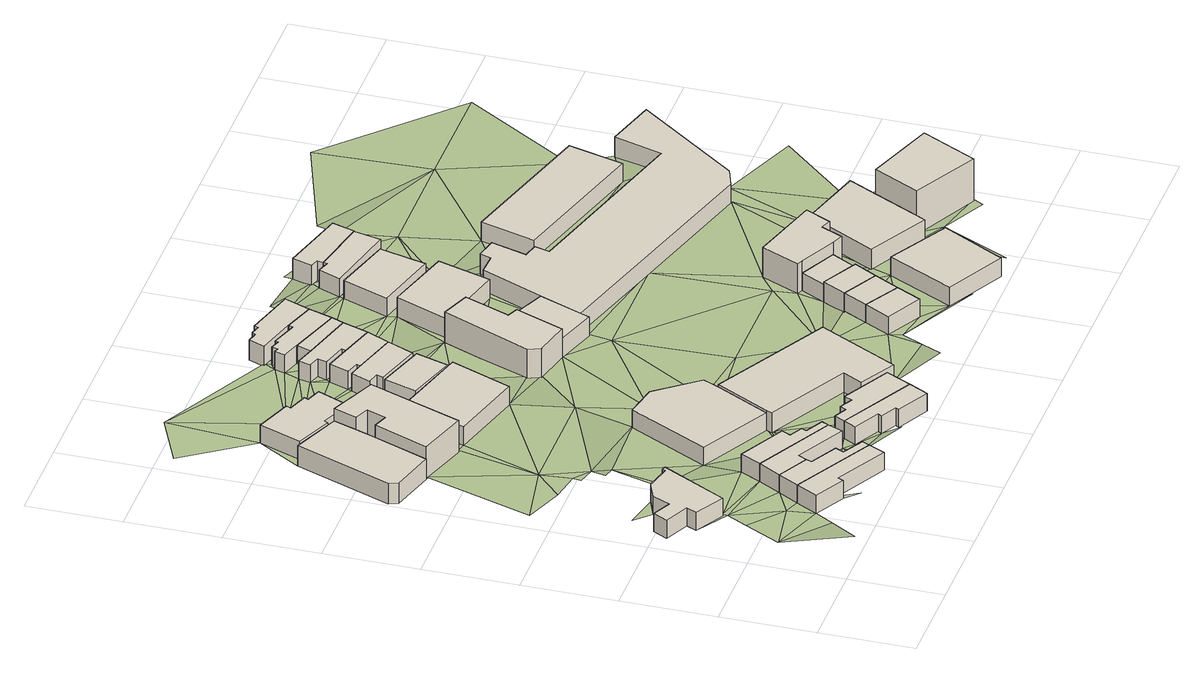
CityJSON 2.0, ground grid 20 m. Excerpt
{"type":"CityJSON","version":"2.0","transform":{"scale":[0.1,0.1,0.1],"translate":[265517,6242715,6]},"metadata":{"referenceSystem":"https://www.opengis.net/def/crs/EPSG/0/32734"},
"CityObjects":{
"building1":{"type":"Building","attributes":{"building":"yes","building:levels":"1","footprint":{"type":"Polygon"},"plus_code":"C3X8XMX7+XXV","ground_height":8.48,"building_height":4.1,"roof_height":12.58},"geometry":[{"type":"Solid","lod":"1","boundaries":[[[[0,1,2,3]],[[1,4,5,2]],[[4,6,7,5]],[[6,8,9,7]],[[8,10,11,9]],[[10,12,13,11]],[[12,14,15,13]],[[14,16,17,15]],[[16,18,19,17]],[[18,20,21,19]],[[20,0,3,21]],[[3,2,5,7,9,11,13,15,17,19,21]],[[20,18,16,14,12,10,8,6,4,1,0]]]]}]},
"building2":{"type":"Building","attributes":{"address":"13 Cecil Road Salt River Cape Town","building":"house","building:levels":"1","footprint":{"type":"Polygon"},"plus_code":"C4X4X4XP+XHV","ground_height":8.91,"building_height":4.1,"roof_height":13.01},"geometry":[{"type":"Solid","lod":"1","boundaries":[[[[22,23,24,25]],[[23,26,27,24]],[[26,28,29,27]],[[28,30,31,29]],[[30,32,33,31]],[[32,22,25,33]],[[25,24,27,29,31,33]],[[32,30,28,26,23,22]]]]}]},
"building3":{"type":"Building","attributes":{"address":"11 Cecil Road Salt River Cape Town","building":"house","building:levels":"1","footprint":{"type":"Polygon"},"plus_code":"C4X6XGX8+XJX","ground_height":8.91,"building_height":4.1,"roof_height":13.01},"geometry":[{"type":"Solid","lod":"1","boundaries":[[[[32,30,31,33]],[[30,34,35,31]],[[34,36,37,35]],[[36,38,39,37]],[[38,40,41,39]],[[40,42,43,41]],[[42,44,45,43]],[[44,32,33,45]],[[33,31,35,37,39,41,43,45]],[[44,42,40,38,36,34,30,32]]]]}]},
"building4":{"type":"Building","attributes":{"address":"9 Cecil Road Salt River Cape Town","building":"house","building:levels":"1","footprint":{"type":"Polygon"},"plus_code":"C4X8XXX8+X6X","ground_height":8.92,"building_height":4.1,"roof_height":13.02},"geometry":[{"type":"Solid","lod":"1","boundaries":[[[[44,42,43,45]],[[42,46,47,43]],[[46,48,49,47]],[[48,50,51,49]],[[50,52,53,51]],[[52,44,45,53]],[[45,43,47,49,51,53]],[[52,50,48,46,42,44]]]]}]},
"building5":{"type":"Building","attributes":{"address":"Albert Road Salt River Cape Town","building":"retail","building:levels":"1","footprint":{"type":"Polygon"},"plus_code":"C3X8XWX8+XQX","ground_height":7.36,"building_height":4.1,"roof_height":11.46},"geometry":[{"type":"Solid","lod":"1","boundaries":[[[[54,55,56,57]],[[55,58,59,56]],[[58,60,61,59]],[[60,62,63,61]],[[62,64,65,63]],[[64,66,67,65]],[[66,54,57,67]],[[57,56,59,61,63,65,67]],[[66,64,62,60,58,55,54]]]]}]},
"building6":{"type":"Building","attributes":{"address":"7 Cecil Road Salt River Cape Town","building":"house","building:levels":"1","footprint":{"type":"Polygon"},"plus_code":"C4XFXQXV+XFR","ground_height":8.92,"building_height":4.1,"roof_height":13.02},"geometry":[{"type":"Solid","lod":"1","boundaries":[[[[52,50,51,53]],[[50,68,69,51]],[[68,70,71,69]],[[70,72,73,71]],[[72,74,75,73]],[[74,76,77,75]],[[76,78,79,77]],[[78,52,53,79]],[[53,51,69,71,73,75,77,79]],[[78,76,74,72,70,68,50,52]]]]}]},
"building7":{"type":"Building","attributes":{"address":"Albert Road Salt River Cape Town","building":"retail","building:levels":"2","footprint":{"type":"Polygon"},"plus_code":"C3XQXPXG+XHW","ground_height":7.36,"building_height":6.9,"roof_height":14.26},"geometry":[{"type":"Solid","lod":"1","boundaries":[[[[60,58,59,80,81,61]],[[58,82,83,80,59]],[[82,84,85,83]],[[84,55,56,86,85]],[[55,54,57,87,86,56]],[[54,88,89,87,57]],[[88,90,91,89]],[[90,60,61,81,91]],[[81,80,83,85,86,87,89,91]],[[90,88,54,55,84,82,58,60]]]]}]},
"building8":{"type":"Building","attributes":{"address":"Albert Road Salt River Cape Town","building":"retail","building:levels":"1","footprint":{"type":"Polygon"},"plus_code":"C4XVXPX9+X9X","ground_height":8.55,"building_height":4.1,"roof_height":12.65},"geometry":[{"type":"Solid","lod":"1","boundaries":[[[[92,93,94,95]],[[93,96,97,94]],[[96,98,99,97]],[[98,100,101,99]],[[100,102,103,101]],[[102,92,95,103]],[[95,94,97,99,101,103]],[[102,100,98,96,93,92]]]]}]},
"building9":{"type":"Building","attributes":{"address":"18 Fenton Road Salt River Cape Town","building":"house","building:levels":"1","footprint":{"type":"Polygon"},"plus_code":"C5XFX6XC+XXV","ground_height":8.92,"building_height":4.1,"roof_height":13.02},"geometry":[{"type":"Solid","lod":"1","boundaries":[[[[104,105,106,107]],[[105,108,109,106]],[[108,110,111,109]],[[110,112,113,111]],[[112,114,115,113]],[[114,116,117,115]],[[116,118,119,117]],[[118,104,107,119]],[[107,106,109,111,113,115,117,119]],[[118,116,114,112,110,108,105,104]]]]}]},
"building10":{"type":"Building","attributes":{"address":"43 Portland Road Salt River Cape Town","building":"house","building:levels":"1","footprint":{"type":"Polygon"},"plus_code":"C3XRX7XR+XQW","ground_height":6.82,"building_height":4.1,"roof_height":10.92},"geometry":[{"type":"Solid","lod":"1","boundaries":[[[[120,121,122,123]],[[121,124,125,122]],[[124,126,127,125]],[[126,128,129,127]],[[128,130,131,129]],[[130,132,133,131]],[[132,134,135,133]],[[134,136,137,135]],[[136,138,139,137]],[[138,120,123,139]],[[123,122,125,127,129,131,133,135,137,139]],[[138,136,134,132,130,128,126,124,121,120]]]]}]},
"building11":{"type":"Building","attributes":{"address":"16 Fenton Road Salt River Cape Town","building":"house","building:levels":"1","footprint":{"type":"Polygon"},"plus_code":"C5XGXVXR+X5R","ground_height":8.92,"building_height":4.1,"roof_height":13.02},"geometry":[{"type":"Solid","lod":"1","boundaries":[[[[105,140,141,106]],[[140,142,143,141]],[[142,144,145,143]],[[144,146,147,145]],[[146,148,149,147]],[[148,150,151,149]],[[150,108,109,151]],[[108,105,106,109]],[[106,141,143,145,147,149,151,109]],[[108,150,148,146,144,142,140,105]]]]}]},
"building12":{"type":"Building","attributes":{"address":"517 Albert Road Salt River Cape Town","building":"retail","building:levels":"1","footprint":{"type":"Polygon"},"plus_code":"C4XHX5XV+XQW","ground_height":7.57,"building_height":4.1,"roof_height":11.67},"geometry":[{"type":"Solid","lod":"1","boundaries":[[[[152,153,154,155]],[[153,156,157,154]],[[156,158,159,157]],[[158,152,155,159]],[[155,154,157,159]],[[158,156,153,152]]]]}]},
"building13":{"type":"Building","attributes":{"address":"Albert Road Salt River Cape Town","building":"retail","building:levels":"1","footprint":{"type":"Polygon"},"plus_code":"C5XXXQXF+X2X","ground_height":9,"building_height":4.1,"roof_height":13.1},"geometry":[{"type":"Solid","lod":"1","boundaries":[[[[160,161,95,162,163,94]],[[161,164,165,162,95]],[[164,166,167,165]],[[166,168,169,167]],[[168,170,171,169]],[[170,172,173,171]],[[172,160,94,163,173]],[[163,162,165,167,169,171,173]],[[172,170,168,166,164,161,160]]]]}]},
"building14":{"type":"Building","attributes":{"address":"London Road Salt River Cape Town","building":"house","building:levels":"1","footprint":{"type":"Polygon"},"plus_code":"C4XRXHXQ+XXX","ground_height":7.57,"building_height":4.1,"roof_height":11.67},"geometry":[{"type":"Solid","lod":"1","boundaries":[[[[174,175,176,177]],[[175,178,179,176]],[[178,180,181,179]],[[180,174,177,181]],[[177,176,179,181]],[[180,178,175,174]]]]}]},
"building15":{"type":"Building","attributes":{"address":"London Road Salt River Cape Town","building":"house","building:levels":"1","footprint":{"type":"Polygon"},"plus_code":"C4XXXGX5+X2X","ground_height":6.97,"building_height":4.1,"roof_height":11.07},"geometry":[{"type":"Solid","lod":"1","boundaries":[[[[182,183,184,185]],[[183,186,187,184]],[[186,188,189,187]],[[188,190,191,189]],[[190,192,193,191]],[[192,194,195,193]],[[194,182,185,195]],[[185,184,187,189,191,193,195]],[[194,192,190,188,186,183,182]]]]}]},
"building16":{"type":"Building","attributes":{"address":"London Road Salt River Cape Town","building":"house","building:levels":"1","footprint":{"type":"Polygon"},"plus_code":"C5X3XRXG+XGR","ground_height":6.97,"building_height":4.1,"roof_height":11.07},"geometry":[{"type":"Solid","lod":"1","boundaries":[[[[182,196,197,185]],[[196,198,199,197]],[[198,200,201,199]],[[200,202,203,201]],[[202,204,205,203]],[[204,183,184,205]],[[183,182,185,184]],[[185,197,199,201,203,205,184]],[[183,204,202,200,198,196,182]]]]}]},
"building17":{"type":"Building","attributes":{"address":"London Road Salt River Cape Town","building":"house","building:levels":"1","footprint":{"type":"Polygon"},"plus_code":"C5X5X7XW+X4V","ground_height":6.97,"building_height":4.1,"roof_height":11.07},"geometry":[{"type":"Solid","lod":"1","boundaries":[[[[196,206,207,197]],[[206,208,209,207]],[[208,210,211,209]],[[210,212,213,211]],[[212,214,215,213]],[[214,216,217,215]],[[216,218,219,217]],[[218,198,199,219]],[[198,196,197,199]],[[197,207,209,211,213,215,217,219,199]],[[198,218,216,214,212,210,208,206,196]]]]}]},
"building18":{"type":"Building","attributes":{"address":"O Blowitz Bros. Buildings 45 London Road Salt River Cape Town","building":"retail","building:levels":"2","footprint":{"type":"Polygon"},"plus_code":"C5XQX8XP+XHR","ground_height":7.55,"building_height":6.9,"roof_height":14.45},"geometry":[{"type":"Solid","lod":"1","boundaries":[[[[220,221,222,223,224,225]],[[221,226,227,223,222]],[[226,228,229,227]],[[228,230,231,229]],[[230,232,233,231]],[[232,234,235,233]],[[234,220,225,224,235]],[[224,223,227,229,231,233,235]],[[234,232,230,228,226,221,220]]]]}]},
"building19":{"type":"Building","attributes":{"address":"London Road Salt River Cape Town","building":"house","building:levels":"1","footprint":{"type":"Polygon"},"plus_code":"C5X7X8X4+X5X","ground_height":6.97,"building_height":4.1,"roof_height":11.07},"geometry":[{"type":"Solid","lod":"1","boundaries":[[[[206,236,237,207]],[[236,238,239,237]],[[238,208,209,239]],[[208,206,207,209]],[[207,237,239,209]],[[208,238,236,206]]]]}]},
"building20":{"type":"Building","attributes":{"address":"London Road Salt River Cape Town","building":"house","building:levels":"1","footprint":{"type":"Polygon"},"plus_code":"C5X7XGXV+X4X","ground_height":6.97,"building_height":4.1,"roof_height":11.07},"geometry":[{"type":"Solid","lod":"1","boundaries":[[[[236,240,241,237]],[[240,242,243,241]],[[242,244,245,243]],[[244,246,247,245]],[[246,248,249,247]],[[248,250,251,249]],[[250,252,253,251]],[[252,254,255,253]],[[254,256,257,255]],[[256,238,239,257]],[[238,236,237,239]],[[237,241,243,245,247,249,251,253,255,257,239]],[[238,256,254,252,250,248,246,244,242,240,236]]]]}]},
"building21":{"type":"Building","attributes":{"address":"London Road Salt River Cape Town","building":"house","building:levels":"1","footprint":{"type":"Polygon"},"plus_code":"C5XCXFX9+XPV","ground_height":6.97,"building_height":4.1,"roof_height":11.07},"geometry":[{"type":"Solid","lod":"1","boundaries":[[[[258,259,260,261,241,262]],[[259,263,264,261,260]],[[263,265,266,264]],[[265,267,268,266]],[[267,269,270,268]],[[269,271,272,270]],[[271,273,274,272]],[[273,275,243,274]],[[275,258,262,241,243]],[[241,261,264,266,268,270,272,274,243]],[[275,273,271,269,267,265,263,259,258]]]]}]},
"building22":{"type":"Building","attributes":{"address":"523 Albert Road Salt River Cape Town","building":"retail","building:levels":"1","footprint":{"type":"Polygon"},"plus_code":"C6X4X4X4+XCW","ground_height":8.07,"building_height":4.1,"roof_height":12.17},"geometry":[{"type":"Solid","lod":"1","boundaries":[[[[220,276,277,225]],[[276,278,279,277]],[[278,280,281,279]],[[280,282,283,281]],[[282,221,222,283]],[[221,220,225,222]],[[225,277,279,281,283,222]],[[221,282,280,278,276,220]]]]}]},
"building23":{"type":"Building","attributes":{"address":"7 Fenton Road Salt River Cape Town","building":"house","building:levels":"1","footprint":{"type":"Polygon"},"plus_code":"C7X6XFXV+XJW","ground_height":9.08,"building_height":4.1,"roof_height":13.18},"geometry":[{"type":"Solid","lod":"1","boundaries":[[[[284,285,286,287]],[[285,288,289,286]],[[288,290,291,289]],[[290,284,287,291]],[[287,286,289,291]],[[290,288,285,284]]]]}]},
"building24":{"type":"Building","attributes":{"address":"5 Fenton Road Salt River Cape Town","building":"house","building:levels":"1","footprint":{"type":"Polygon"},"plus_code":"C7X9XFX2+X5V","ground_height":9.08,"building_height":4.1,"roof_height":13.18},"geometry":[{"type":"Solid","lod":"1","boundaries":[[[[292,284,287,293]],[[284,290,291,287]],[[290,294,295,291]],[[294,292,293,295]],[[293,287,291,295]],[[294,290,284,292]]]]}]},
"building25":{"type":"Building","attributes":{"address":"37 London Road Salt River Cape Town","building":"house","building:levels":"1","footprint":{"type":"Polygon"},"plus_code":"C6X8XHXH+X8W","ground_height":7.55,"building_height":4.1,"roof_height":11.65},"geometry":[{"type":"Solid","lod":"1","boundaries":[[[[296,297,298,299]],[[297,300,301,298]],[[300,302,303,301]],[[302,296,299,303]],[[299,298,301,303]],[[302,300,297,296]]]]}]},
"building26":{"type":"Building","attributes":{"address":"3 Fenton Road Salt River Cape Town","building":"house","building:levels":"1","footprint":{"type":"Polygon"},"plus_code":"C7XGX6XF+XCR","ground_height":9.08,"building_height":4.1,"roof_height":13.18},"geometry":[{"type":"Solid","lod":"1","boundaries":[[[[304,305,306,293,307,308]],[[305,309,295,293,306]],[[309,310,311,295]],[[310,304,308,307,311]],[[307,293,295,311]],[[310,309,305,304]]]]}]},
"building27":{"type":"Building","attributes":{"address":"1 Fenton Road Salt River Cape Town","building":"house","building:levels":"1","footprint":{"type":"Polygon"},"plus_code":"C7XMX3XP+XWX","ground_height":8.55,"building_height":4.1,"roof_height":12.65},"geometry":[{"type":"Solid","lod":"1","boundaries":[[[[312,304,308,313]],[[304,310,314,308]],[[310,315,316,314]],[[315,312,313,316]],[[313,308,314,316]],[[315,310,304,312]]]]}]},
"building28":{"type":"Building","attributes":{"address":"31 London Road Salt River Cape Town","building":"house","building:levels":"1","footprint":{"type":"Polygon"},"plus_code":"C6XFXHX3+X6W","ground_height":7.06,"building_height":4.1,"roof_height":11.16},"geometry":[{"type":"Solid","lod":"1","boundaries":[[[[317,318,319,320]],[[318,321,322,319]],[[321,323,324,322]],[[323,317,320,324]],[[320,319,322,324]],[[323,321,318,317]]]]}]},
"building29":{"type":"Building","attributes":{"building":"commercial","building:levels":"1","footprint":{"type":"Polygon"},"plus_code":"C8X4XFX5+XVX","ground_height":9.3,"building_height":4.1,"roof_height":13.4},"geometry":[{"type":"Solid","lod":"1","boundaries":[[[[325,326,327,328]],[[326,329,330,327]],[[329,331,332,330]],[[331,325,328,332]],[[328,327,330,332]],[[331,329,326,325]]]]}]},
"building30":{"type":"Building","attributes":{"address":"472A Albert Road Salt River Cape Town","building":"retail","building:levels":"2","footprint":{"type":"Polygon"},"plus_code":"C7XWXJXR+XVV","ground_height":8.55,"building_height":6.9,"roof_height":15.45},"geometry":[{"type":"Solid","lod":"1","boundaries":[[[[312,315,316,333,334,313]],[[315,335,336,333,316]],[[335,337,338,336]],[[337,339,340,338]],[[339,341,342,340]],[[341,343,344,342]],[[343,345,346,344]],[[345,312,313,334,346]],[[334,333,336,338,340,342,344,346]],[[345,343,341,339,337,335,315,312]]]]}]},
"building31":{"type":"Building","attributes":{"address":"London Road Salt River Cape Town","building":"house","building:levels":"1","footprint":{"type":"Polygon"},"plus_code":"C6XMXRX5+X9V","ground_height":7.06,"building_height":4.1,"roof_height":11.16},"geometry":[{"type":"Solid","lod":"1","boundaries":[[[[347,348,349,350]],[[348,351,352,349]],[[351,353,354,352]],[[353,355,356,354]],[[355,357,358,356]],[[357,347,350,358]],[[350,349,352,354,356,358]],[[357,355,353,351,348,347]]]]}]},
"building32":{"type":"Building","attributes":{"address":"London Road Salt River Cape Town","building":"house","building:levels":"1","footprint":{"type":"Polygon"},"plus_code":"C6XRX7XC+XHX","ground_height":7.25,"building_height":4.1,"roof_height":11.35},"geometry":[{"type":"Solid","lod":"1","boundaries":[[[[359,360,350,361,362,349]],[[360,363,364,361,350]],[[363,365,366,364]],[[365,367,368,366]],[[367,369,370,368]],[[369,359,349,362,370]],[[362,361,364,366,368,370]],[[369,367,365,363,360,359]]]]}]},
"building33":{"type":"Building","attributes":{"address":"474 Albert Road Salt River Cape Town","building":"retail","building:levels":"1","footprint":{"type":"Polygon"},"plus_code":"C8XGXQXX+XCW","ground_height":9.3,"building_height":4.1,"roof_height":13.4},"geometry":[{"type":"Solid","lod":"1","boundaries":[[[[371,372,373,374]],[[372,375,376,373]],[[375,377,378,376]],[[377,379,380,378]],[[379,381,382,380]],[[381,371,374,382]],[[374,373,376,378,380,382]],[[381,379,377,375,372,371]]]]}]},
"building34":{"type":"Building","attributes":{"address":"545 Albert Road Salt River Cape Town","building":"retail","building:levels":"1","footprint":{"type":"Polygon"},"plus_code":"C7XFX3XX+XQR","ground_height":8.08,"building_height":4.1,"roof_height":12.18},"geometry":[{"type":"Solid","lod":"1","boundaries":[[[[278,383,384,279]],[[383,385,386,384]],[[385,387,388,386]],[[387,389,390,388]],[[389,391,392,390]],[[391,393,394,392]],[[393,395,396,394]],[[395,397,398,396]],[[397,399,400,398]],[[399,401,402,400]],[[401,403,404,402]],[[403,405,406,404]],[[405,280,281,406]],[[280,278,279,281]],[[279,384,386,388,390,392,394,396,398,400,402,404,406,281]],[[280,405,403,401,399,397,395,393,391,389,387,385,383,278]]]]}]},
"building35":{"type":"Building","attributes":{"address":"484 Goldsmith Road Salt River Cape Town","building":"apartments","building:levels":"3","footprint":{"type":"Polygon"},"plus_code":"C9X7XFX7+XQR","ground_height":9.3,"building_height":9.7,"roof_height":19},"geometry":[{"type":"Solid","lod":"1","boundaries":[[[[372,371,374,407,408,373]],[[371,409,410,407,374]],[[409,411,412,410]],[[411,372,373,408,412]],[[408,407,410,412]],[[411,409,371,372]]]]}]},
"building36":{"type":"Building","attributes":{"address":"Salt River","building":"industrial","building:levels":"1","footprint":{"type":"Polygon"},"plus_code":"C8X7X4XR+XMV","ground_height":7.9,"building_height":4.1,"roof_height":12},"geometry":[{"type":"Solid","lod":"1","boundaries":[[[[413,414,415,416]],[[414,417,418,415]],[[417,419,420,418]],[[419,413,416,420]],[[416,415,418,420]],[[419,417,414,413]]]]}]},
"terrain1":{"type":"TINRelief","geometry":[{"type":"CompositeSurface","lod":"1","boundaries":[[[421,422,423]],[[423,422,22]],[[423,424,425]],[[423,22,424]],[[426,427,16]],[[425,424,426]],[[4,428,6]],[[22,32,424]],[[424,44,426]],[[52,427,426]],[[424,32,44]],[[44,52,426]],[[429,26,23]],[[430,431,432]],[[78,20,427]],[[78,427,52]],[[430,433,431]],[[434,0,20]],[[432,435,430]],[[40,38,42]],[[102,20,78]],[[435,436,437]],[[46,42,38]],[[20,102,434]],[[435,437,430]],[[434,437,438]],[[38,36,34]],[[38,48,46]],[[102,78,76]],[[433,430,439]],[[30,440,34]],[[34,48,38]],[[441,34,440]],[[434,442,437]],[[48,34,441]],[[102,442,434]],[[439,430,158]],[[76,74,72]],[[441,110,48]],[[443,430,437]],[[444,102,76]],[[136,62,138]],[[138,62,60]],[[68,72,70]],[[48,110,108]],[[114,110,441]],[[48,108,50]],[[445,446,447]],[[448,76,72]],[[68,448,72]],[[68,50,150]],[[50,108,150]],[[114,441,449]],[[445,450,446]],[[138,60,120]],[[110,114,112]],[[448,444,76]],[[158,430,451]],[[68,150,146]],[[439,158,156]],[[442,443,437]],[[448,68,146]],[[60,121,120]],[[452,453,136]],[[146,150,148]],[[451,430,443]],[[124,121,60]],[[448,146,142]],[[439,156,454]],[[142,146,144]],[[136,134,452]],[[454,124,60]],[[455,448,142]],[[456,443,442]],[[134,132,130]],[[454,156,175]],[[130,128,126]],[[454,188,124]],[[455,142,457]],[[458,457,142]],[[126,124,188]],[[454,175,174]],[[175,156,459]],[[210,134,130]],[[454,174,188]],[[134,254,452]],[[130,126,212]],[[460,461,458]],[[461,457,458]],[[443,462,451]],[[126,188,186]],[[188,174,463]],[[456,464,443]],[[126,186,202]],[[190,188,463]],[[465,160,466]],[[200,126,202]],[[178,175,459]],[[212,210,130]],[[256,134,210]],[[200,212,126]],[[459,451,467]],[[451,462,467]],[[180,463,174]],[[468,456,465]],[[254,134,256]],[[202,186,183]],[[464,462,443]],[[204,202,183]],[[452,254,469]],[[212,200,216]],[[180,178,459]],[[470,463,180]],[[212,216,214]],[[160,471,466]],[[200,198,216]],[[468,464,456]],[[256,210,208]],[[468,465,466]],[[216,198,218]],[[472,473,461]],[[467,230,459]],[[256,208,238]],[[180,459,230]],[[254,252,250]],[[469,254,250]],[[473,285,461]],[[461,285,471]],[[470,180,230]],[[250,246,469]],[[250,248,246]],[[182,470,230]],[[242,469,246]],[[267,271,269]],[[474,464,468]],[[246,244,242]],[[473,475,285]],[[476,267,265]],[[476,265,263]],[[471,285,284]],[[226,221,282]],[[302,196,182]],[[182,230,302]],[[471,477,466]],[[475,288,285]],[[282,228,226]],[[230,228,478]],[[466,477,468]],[[292,471,284]],[[206,196,321]],[[230,478,302]],[[479,228,282]],[[480,206,321]],[[326,288,475]],[[292,304,471]],[[302,321,196]],[[282,280,479]],[[481,326,475]],[[478,228,482]],[[345,471,304]],[[483,474,468]],[[484,480,318]],[[326,290,288]],[[485,474,483]],[[477,471,345]],[[479,482,228]],[[484,486,487]],[[480,321,318]],[[280,482,479]],[[487,486,488]],[[484,355,486]],[[483,468,477]],[[355,484,318]],[[290,326,325]],[[302,323,321]],[[405,482,280]],[[312,345,304]],[[294,290,325]],[[489,486,490]],[[486,355,353]],[[343,477,345]],[[486,353,490]],[[294,325,491]],[[300,323,302]],[[300,482,405]],[[365,489,490]],[[492,355,318]],[[343,483,477]],[[325,493,491]],[[353,348,490]],[[351,348,353]],[[300,405,494]],[[495,494,405]],[[491,335,315]],[[491,493,335]],[[348,496,490]],[[300,494,497]],[[485,483,498]],[[355,492,499]],[[493,325,500]],[[501,335,493]],[[499,492,323]],[[502,503,419]],[[365,504,505]],[[502,506,507]],[[508,323,300]],[[497,507,506]],[[501,509,335]],[[510,511,325]],[[497,417,300]],[[506,502,419]],[[325,511,500]],[[501,493,377]],[[323,508,499]],[[365,512,504]],[[498,483,343]],[[506,417,497]],[[510,513,514]],[[506,419,417]],[[417,508,300]],[[377,515,501]],[[504,512,516]],[[510,514,511]],[[508,517,499]],[[343,515,498]],[[511,514,500]],[[518,500,514]],[[512,519,516]],[[517,519,512]],[[515,377,520]],[[419,503,521]],[[508,519,517]],[[518,514,522]],[[498,515,520]],[[375,520,377]],[[522,514,523]],[[524,508,417]],[[508,524,519]],[[503,525,521]],[[520,375,526]],[[520,526,498]],[[519,524,527]],[[375,372,528]],[[417,529,524]],[[530,526,375]],[[524,531,527]],[[525,532,521]],[[521,532,529]],[[533,524,529]],[[524,533,531]]]}]}
},
"vertices":[
[183,426,25],[181,419,25],[181,419,66],[183,426,66],[127,432,25],[127,432,66],[85,415,25],[85,415,66],[68,378,25],[68,378,66],[28,397,25],[28,397,66],[10,366,25],[10,366,66],[65,341,25],[65,341,66],[54,319,25],[54,319,66],[118,284,25],[118,284,66],[193,423,25],[193,423,66],
[172,112,29],[239,77,29],[239,77,70],[172,112,70],[245,89,29],[245,89,70],[358,30,29],[358,30,70],[375,65,29],[375,65,70],[198,158,29],[198,158,70],
[383,81,29],[383,81,70],[337,106,29],[337,106,70],[346,124,29],[346,124,70],[287,155,29],[287,155,70],[291,167,29],[291,167,70],[223,202,29],[223,202,70],
[301,185,29],[301,185,70],[409,129,29],[409,129,70],[422,161,29],[422,161,70],[251,249,29],[251,249,70],
[106,879,8],[153,996,8],[153,996,55],[106,879,55],[169,1039,8],[169,1039,55],[187,1089,8],[187,1089,55],[82,1131,8],[82,1131,55],[1,925,8],[1,925,55],[8,906,8],[8,906,55],
[429,176,29],[429,176,70],[390,196,29],[390,196,70],[395,207,29],[395,207,70],[366,222,29],[366,222,70],[376,241,29],[376,241,70],[274,293,29],[274,293,70],
[169,1039,83],[187,1089,83],[200,1026,8],[200,1026,83],[184,985,8],[184,985,83],[153,996,83],[106,879,83],[214,845,8],[214,845,83],[291,1045,8],[291,1045,83],
[435,290,25],[498,406,25],[498,406,66],[435,290,66],[514,440,25],[514,440,66],[444,528,25],[444,528,66],[372,542,25],[372,542,66],[281,371,25],[281,371,66],
[584,10,29],[606,51,29],[606,51,70],[584,10,70],[444,136,29],[444,136,70],[430,109,29],[430,109,70],[487,80,29],[487,80,70],[482,71,29],[482,71,70],[517,53,29],[517,53,70],[513,46,29],[513,46,70],
[186,1101,8],[191,1109,8],[191,1109,49],[186,1101,49],[258,1081,8],[258,1081,49],[288,1150,8],[288,1150,49],[256,1161,8],[256,1161,49],[259,1170,8],[259,1170,49],[217,1185,8],[217,1185,49],[221,1195,8],[221,1195,49],[141,1224,8],[141,1224,49],[106,1134,8],[106,1134,49],
[634,105,29],[634,105,70],[528,160,29],[528,160,70],[519,143,29],[519,143,70],[491,158,29],[491,158,70],[484,144,29],[484,144,70],[456,158,29],[456,158,70],
[398,798,14],[451,928,14],[451,928,57],[398,798,57],[285,973,14],[285,973,57],[234,841,14],[234,841,57],
[498,406,26],[435,290,26],[435,290,71],[498,406,71],[429,278,26],[429,278,71],[606,185,26],[606,185,71],[583,142,26],[583,142,71],[662,100,26],[662,100,71],[753,270,26],[753,270,71],
[354,1036,16],[332,967,16],[332,967,57],[354,1036,57],[438,934,16],[438,934,57],[460,1003,16],[460,1003,57],
[494,1070,10],[396,1098,10],[396,1098,51],[494,1070,51],[366,1106,10],[366,1106,51],[348,1065,10],[348,1065,51],[374,1058,10],[374,1058,51],[368,1043,10],[368,1043,51],[469,1014,10],[469,1014,51],
[516,1118,10],[516,1118,51],[441,1140,10],[441,1140,51],[385,1156,10],[385,1156,51],[370,1114,10],[370,1114,51],[399,1106,10],[399,1106,51],
[535,1173,10],[535,1173,51],[419,1205,10],[419,1205,51],[379,1217,10],[379,1217,51],[372,1192,10],[372,1192,51],[397,1184,10],[397,1184,51],[391,1164,10],[391,1164,51],[444,1149,10],[444,1149,51],
[584,746,15],[626,850,15],[626,850,62],[626,850,84],[584,746,84],[584,746,62],[602,860,15],[602,860,84],[641,957,15],[641,957,84],[577,981,15],[577,981,84],[495,790,15],[495,790,84],[506,764,15],[506,764,84],
[546,1199,10],[546,1199,51],[431,1236,10],[431,1236,51],
[563,1250,10],[563,1250,51],[495,1272,10],[495,1272,51],[492,1262,10],[492,1262,51],[435,1281,10],[435,1281,51],[433,1274,10],[433,1274,51],[413,1281,10],[413,1281,51],[409,1268,10],[409,1268,51],[398,1271,10],[398,1271,51],[391,1249,10],[391,1249,51],
[563,1250,5],[585,1305,5],[585,1305,46],[585,1305,51],[563,1250,46],[474,1335,5],[474,1335,51],[472,1326,5],[472,1326,51],[451,1332,5],[451,1332,51],[446,1324,5],[446,1324,51],[424,1330,5],[424,1330,51],[410,1296,5],[410,1296,51],[495,1272,5],
[673,718,15],[673,718,62],[681,737,15],[681,737,62],[718,829,15],[718,829,62],[632,865,15],[632,865,62],
[852,213,31],[822,159,31],[822,159,72],[852,213,72],[900,118,31],[900,118,72],[928,171,31],[928,171,72],
[880,264,31],[880,264,72],[957,224,31],[957,224,72],
[597,983,11],[756,943,11],[756,943,56],[597,983,56],[791,1056,11],[791,1056,56],[644,1097,11],[644,1097,56],
[907,314,26],[880,264,26],[880,264,66],[907,314,72],[907,314,66],[957,224,26],[985,273,26],[985,273,72],
[934,365,26],[934,365,66],[985,273,66],[1015,327,26],[1015,327,66],
[807,1179,11],[678,1214,11],[678,1214,52],[807,1179,52],[640,1117,11],[640,1117,52],[781,1079,11],[781,1079,52],
[1026,214,31],[954,73,31],[954,73,74],[1026,214,74],[1083,8,31],[1083,8,74],[1157,142,31],[1157,142,74],
[1015,327,94],[934,365,94],[1039,316,26],[1039,316,94],[1061,362,26],[1061,362,94],[1084,354,26],[1084,354,94],[1112,409,26],[1112,409,94],[959,452,26],[959,452,94],[921,370,26],[921,370,94],
[853,1245,11],[728,1271,11],[728,1271,52],[853,1245,52],[727,1262,11],[727,1262,52],[701,1271,11],[701,1271,52],[681,1223,11],[681,1223,52],[840,1188,11],[840,1188,52],
[728,1271,6],[853,1245,6],[853,1245,53],[728,1271,53],[868,1293,6],[868,1293,53],[724,1331,6],[724,1331,53],[711,1289,6],[711,1289,53],[729,1283,6],[729,1283,53],
[1183,208,27],[1234,306,27],[1234,306,74],[1183,208,74],[1266,366,27],[1266,366,74],[1123,406,27],[1123,406,74],[1041,258,27],[1041,258,74],[1172,188,27],[1172,188,74],
[1205,589,15],[1205,589,62],[1251,606,15],[1251,606,62],[1416,822,15],[1416,822,62],[1304,853,15],[1304,853,62],[1273,750,15],[1273,750,62],[876,858,15],[876,858,62],[885,890,15],[885,890,62],[852,898,15],[852,898,62],[875,974,15],[875,974,62],[830,984,15],[830,984,62],[821,960,15],[821,960,62],[776,962,15],[776,962,62],
[1183,208,130],[1234,306,130],[1325,135,27],[1325,135,130],[1387,253,27],[1387,253,130],
[1221,812,17],[1253,929,17],[1253,929,60],[1221,812,60],[942,1015,17],[942,1015,60],[909,898,17],[909,898,60],
[106,15,34],[149,73,29],[51,153,29],[165,170,29],[93,230,29],[116,274,29],[118,284,29],[54,448,25],[267,49,29],[165,670,20],[21,645,20],[107,614,20],[106,879,14],[215,537,25],[172,603,20],[170,585,20],[207,576,20],[193,543,25],[214,845,14],[387,53,29],[408,93,29],[372,542,26],[415,670,21],[435,290,29],[184,985,14],[169,1039,14],[153,996,14],[429,278,29],[509,39,34],[200,1026,14],[398,798,16],[165,1425,3],[47,1371,3],[291,1045,16],[606,185,30],[444,528,26],[583,142,30],[634,105,30],[451,928,16],[606,51,30],[662,100,30],[506,764,21],[368,1043,16],[584,746,21],[514,440,26],[666,420,26],[495,790,21],[666,670,21],[410,1296,10],[469,1014,16],[753,270,30],[782,42,35],[807,86,31],[673,718,21],[829,131,31],[463,1338,5],[917,420,26],[597,983,15],[666,925,16],[546,1199,11],[1000,41,36],[756,943,15],[917,670,21],[563,1250,11],[681,737,21],[608,1310,6],[585,1305,6],[588,1314,6],[617,1345,6],[711,1289,11],[985,273,31],[807,1179,12],[1041,258,31],[830,984,17],[821,960,17],[729,1283,11],[875,974,17],[1205,589,23],[840,1188,12],[1172,188,33],[1084,354,27],[885,890,17],[876,858,17],[818,1312,7],[727,1349,6],[917,925,17],[852,898,17],[917,1175,12],[1061,362,27],[1157,142,33],[1167,170,33],[868,1293,12],[1141,15,37],[1220,163,33],[1112,409,27],[821,1321,7],[853,1245,12],[1183,208,33],[898,1290,12],[1167,420,27],[1221,812,19],[1325,135,36],[1314,113,36],[1167,1175,13],[1273,750,23],[1251,606,23],[918,1339,7],[1387,253,36],[1253,929,19],[1416,535,30],[1167,1425,7],[1304,853,19],[1418,1175,13]
]}
